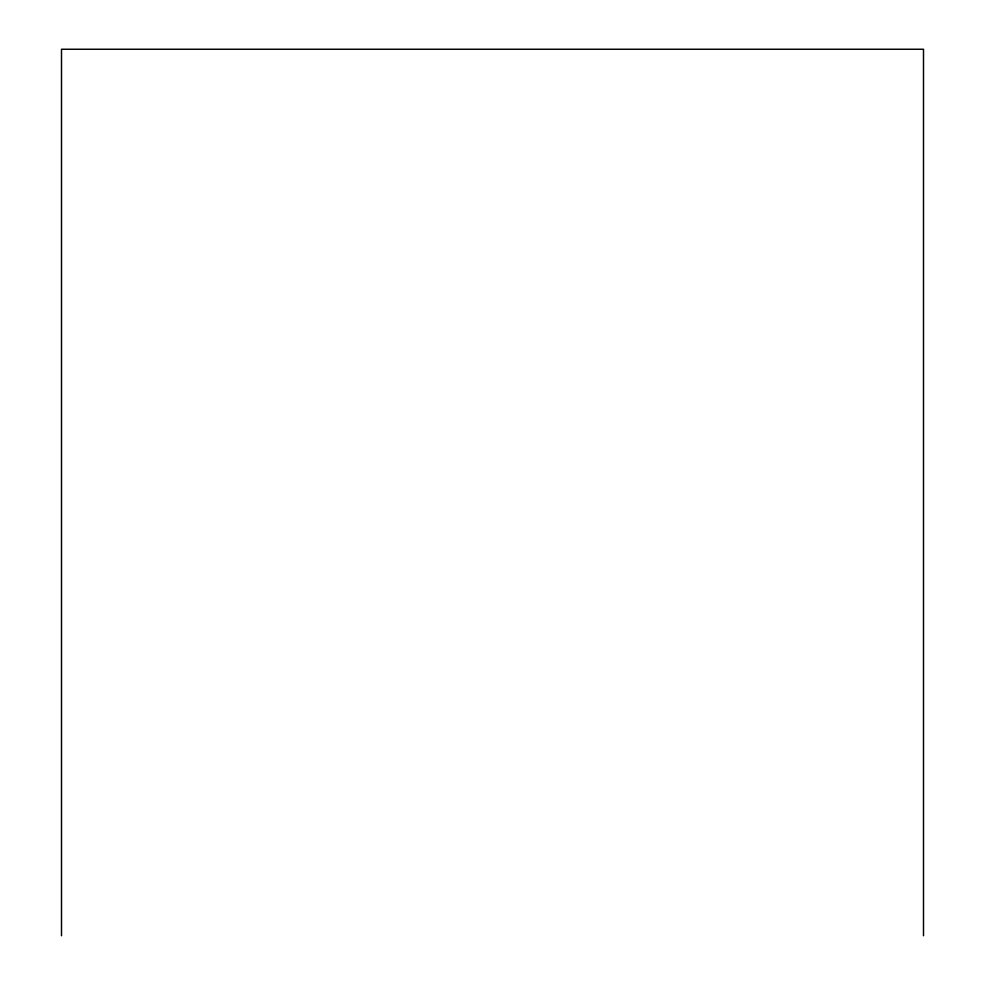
<?xml version="1.0" encoding="UTF-8"?>
<svg xmlns="http://www.w3.org/2000/svg" width="985" height="985" viewBox="0 0 985 985"><rect width="100%" height="100%" fill="white"/><g stroke="black" fill="none" stroke-linecap="round" stroke-linejoin="round"><path stroke-width="1.48" d="M923.499 935.75L923.499 49.25L61.501 49.25L61.501 935.75"/></g></svg>
